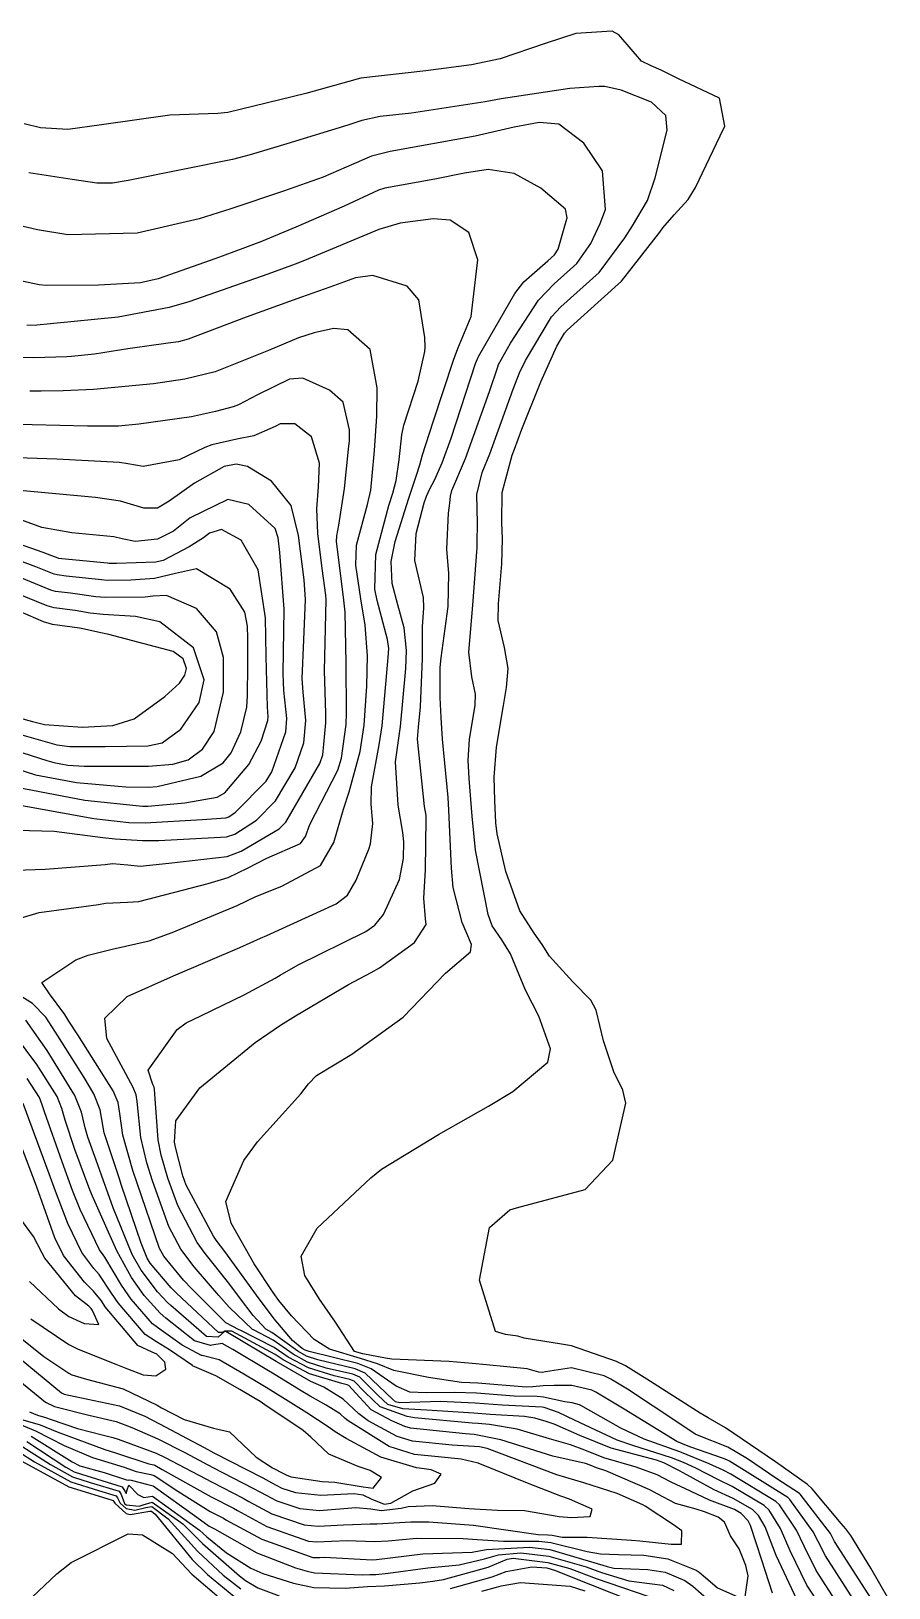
# Model space of a CAD drawing. Header units: feet. Extents: x 1313198 to 1317500, y 385000 to 389511.
# Drawn here: x 1317293.6 to 1317403.5, y 386410.6 to 386610 of the extents above; entities that cross this region are included whole.
import ezdxf

# ---------------------------------------------------------------- set-up
doc = ezdxf.new("R2010")
doc.units = ezdxf.units.FT
doc.layers.add('C-TOPO-MAJR', color=32, linetype='CONTINUOUS')

msp = doc.modelspace()

# ---------------------------------------------------------------- linework, layer by layer
at = {"layer": 'C-TOPO-MAJR'}
for points in [[(1317403.46, 386409.08), (1317401.14, 386413.12), (1317398.6, 386417.3), (1317397.95, 386418.15), (1317397.34, 386418.84), (1317393.66, 386423.26), (1317393.03, 386423.83), (1317388.94, 386426.74), (1317382.55, 386431.06), (1317380.33, 386432.35), (1317379.32, 386432.94), (1317372.47, 386437.3), (1317370.44, 386438.59), (1317369.76, 386439.01), (1317368.61, 386439.59), (1317362.83, 386441.57), (1317361.54, 386441.78), (1317356.77, 386442.58), (1317355.97, 386442.82), (1317354.36, 386443.04), (1317353.09, 386443.4), (1317351.05, 386449.99), (1317352.32, 386456.75), (1317354.92, 386458.98), (1317355.77, 386459.24), (1317364.59, 386461.62), (1317368.13, 386465.35), (1317369.78, 386472.68), (1317369.39, 386474.34), (1317368.25, 386476.68), (1317366.94, 386480.64), (1317365.97, 386484.58), (1317365.3, 386485.85), (1317363.01, 386488.2), (1317360, 386491.48), (1317359.07, 386492.98), (1317358.07, 386494.43), (1317356.22, 386497.3), (1317354.44, 386502.36), (1317353.32, 386507.17), (1317353.15, 386508.58), (1317353.01, 386511.44), (1317352.94, 386514.41), (1317353.23, 386518.25), (1317354.12, 386523.61), (1317354.51, 386525.89), (1317354.72, 386528.35), (1317354.27, 386531.02), (1317353.46, 386534.5), (1317353.49, 386536.63), (1317353.91, 386541.76), (1317354.01, 386544.94), (1317353.9, 386547.04), (1317353.95, 386550.88), (1317355.22, 386555.67), (1317355.51, 386556.43), (1317356.48, 386559.01), (1317358.91, 386565.06), (1317360.97, 386569.64), (1317361.92, 386571.3), (1317362.27, 386571.68), (1317369.24, 386577.95), (1317374.16, 386584.25), (1317374.51, 386584.77), (1317375.97, 386586.46), (1317377.75, 386588.42), (1317378.71, 386589.97), (1317381.87, 386596.57), (1317382.45, 386597.8), (1317381.79, 386601.38), (1317376.52, 386603.89), (1317374.29, 386604.99), (1317373.01, 386605.54), (1317371.79, 386606.12), (1317368.87, 386609.52), (1317368.02, 386609.98), (1317363.39, 386609.69), (1317359.45, 386608.38), (1317353.68, 386606.45), (1317350.04, 386605.66), (1317344.19, 386604.89), (1317335.86, 386603.96), (1317335.37, 386603.85), (1317328.83, 386601.98), (1317318.83, 386599.57), (1317317.55, 386599.44), (1317311.4, 386599.22), (1317302.65, 386597.98), (1317298.35, 386597.38), (1317294.82, 386597.61), (1317292.75, 386598.13)], [(1317401.57, 386408.62), (1317396.52, 386416.52), (1317396.21, 386417.13), (1317395.98, 386417.53), (1317392.12, 386422.6), (1317392.04, 386422.67), (1317389.1, 386424.56), (1317385.36, 386427.12), (1317382.84, 386428.61), (1317378.97, 386430.13), (1317378.66, 386430.27), (1317376.58, 386431.66), (1317370.01, 386436.02), (1317367.85, 386437.32), (1317367.02, 386437.74), (1317362.85, 386438.76), (1317359.48, 386438.23), (1317359.11, 386438.16), (1317358.64, 386438.19), (1317357.15, 386438.62), (1317351.93, 386439.13), (1317350.1, 386439.3), (1317347.16, 386439.57), (1317339.82, 386439.87), (1317339.03, 386440.01), (1317336.13, 386440.55), (1317335.04, 386440.87), (1317332.62, 386444.63), (1317330.56, 386447.54), (1317328.68, 386450.59), (1317328.23, 386453.05), (1317330.27, 386456.66), (1317337.14, 386463.09), (1317338.5, 386464.21), (1317345.79, 386468.67), (1317352.21, 386472.28), (1317355.33, 386474.18), (1317359.81, 386477.92), (1317360.16, 386479.61), (1317358.66, 386483.81), (1317356.93, 386487.15), (1317355.03, 386491.81), (1317353.93, 386493.57), (1317352.66, 386495.4), (1317352.16, 386496.82), (1317350.54, 386505.08), (1317350.1, 386509.41), (1317349.74, 386514.24), (1317349.59, 386516.59), (1317349.75, 386519.25), (1317350.48, 386523.65), (1317350.54, 386525.05), (1317350.06, 386527.26), (1317349.69, 386530.45), (1317350.18, 386536.45), (1317350.75, 386543.85), (1317350.73, 386544.96), (1317350.8, 386546.5), (1317350.8, 386546.96), (1317350.72, 386550.65), (1317351.41, 386553.43), (1317352.36, 386555.83), (1317355.36, 386564.11), (1317356.17, 386566.2), (1317356.92, 386567.78), (1317360.28, 386573.39), (1317361.45, 386574.65), (1317366.38, 386579.07), (1317369.66, 386583.5), (1317370.62, 386585.04), (1317372.55, 386588.3), (1317373.53, 386591.18), (1317375.07, 386597.28), (1317374.92, 386599.17), (1317373.06, 386600.88), (1317369.2, 386602.43), (1317367.09, 386602.87), (1317366.33, 386602.91), (1317362.61, 386602.62), (1317353.84, 386601.29), (1317351.77, 386600.91), (1317342.34, 386599.46), (1317338.33, 386599.03), (1317336, 386598.55), (1317334.21, 386597.95), (1317326.36, 386595.53), (1317321.68, 386594.13), (1317319.41, 386593.53), (1317306.05, 386590.85), (1317304.07, 386590.5), (1317302.04, 386590.5), (1317298.9, 386590.96), (1317293.34, 386591.85)], [(1317399.31, 386408.5), (1317395.35, 386414.68), (1317394.42, 386416.53), (1317393.76, 386417.76), (1317390.79, 386421.91), (1317390.52, 386422.15), (1317383.05, 386426.79), (1317382.79, 386426.93), (1317382.3, 386427.13), (1317378.12, 386428.61), (1317377.75, 386428.74), (1317376.32, 386429.33), (1317369.57, 386433.48), (1317365.94, 386435.63), (1317365.43, 386435.89), (1317362.88, 386436.51), (1317360.62, 386436.48), (1317359.19, 386436.47), (1317357.87, 386436.33), (1317357.01, 386436.27), (1317350.82, 386436.8), (1317349.83, 386436.83), (1317348.75, 386436.88), (1317344.53, 386437.52), (1317340.06, 386438.41), (1317338.01, 386439.26), (1317335.83, 386439.96), (1317331.85, 386441.14), (1317329.86, 386442.38), (1317326.98, 386445.42), (1317325.37, 386447.38), (1317324.62, 386448.4), (1317322.18, 386452.07), (1317319.27, 386457.3), (1317318.59, 386460.08), (1317320.89, 386465.32), (1317322.62, 386467.71), (1317328.16, 386473.84), (1317329.16, 386475.12), (1317330.19, 386476.2), (1317334.72, 386478.96), (1317341.28, 386483.66), (1317346.71, 386489.33), (1317349.9, 386492.04), (1317350.04, 386492.98), (1317348.81, 386495.8), (1317347.69, 386500.29), (1317347.45, 386502.75), (1317347.14, 386510.21), (1317347.03, 386511.8), (1317346.3, 386519.31), (1317346.12, 386522.05), (1317346.01, 386524.63), (1317346.03, 386528.45), (1317346.13, 386529.7), (1317347.02, 386536.27), (1317347.14, 386540.49), (1317346.88, 386543.61), (1317347.08, 386548.24), (1317347.24, 386549.51), (1317347.32, 386550.41), (1317347.52, 386551.15), (1317349.24, 386555.24), (1317352.34, 386563.83), (1317353.38, 386567), (1317353.5, 386567.29), (1317355.03, 386570.01), (1317358.6, 386575.52), (1317360.63, 386577.61), (1317363.53, 386580.2), (1317365.3, 386582.77), (1317366.52, 386585.33), (1317367.19, 386587.14), (1317366.78, 386592.09), (1317364.42, 386595.62), (1317361.19, 386598.05), (1317358.68, 386598.26), (1317355.49, 386597.68), (1317350.49, 386596.51), (1317339.59, 386594.57), (1317337.21, 386593.97), (1317334.95, 386592.98), (1317331.02, 386591.29), (1317325.96, 386589.5), (1317319.22, 386587.23), (1317315.17, 386585.95), (1317307.22, 386584.11), (1317298.32, 386583.87), (1317294.44, 386584.51), (1317286.89, 386586.3)], [(1317397.02, 386408.38), (1317394.16, 386412.81), (1317392.63, 386415.93), (1317391.64, 386417.97), (1317389.46, 386421.22), (1317389, 386421.63), (1317383.22, 386425.14), (1317382.23, 386425.67), (1317380.45, 386426.48), (1317377.65, 386427.64), (1317376.68, 386427.99), (1317372.13, 386429.64), (1317369.16, 386431.04), (1317364.03, 386433.94), (1317363.84, 386434.03), (1317362.9, 386434.26), (1317361.96, 386434.41), (1317359.26, 386435.02), (1317358.44, 386435.09), (1317355.5, 386435.13), (1317350.65, 386435.53), (1317347.9, 386435.61), (1317344.24, 386435.56), (1317342.13, 386435.64), (1317340.39, 386436.43), (1317337.17, 386438.64), (1317335.49, 386439.3), (1317329.25, 386440.84), (1317328.74, 386441.01), (1317328.36, 386441.23), (1317327.12, 386442.26), (1317324.76, 386445.03), (1317322.5, 386448.09), (1317318.46, 386453.66), (1317317.33, 386455.12), (1317316.97, 386455.64), (1317313.5, 386462.14), (1317313.05, 386463.35), (1317312.11, 386467.01), (1317312, 386467.67), (1317312.18, 386470.39), (1317315.23, 386474.62), (1317322.31, 386480.42), (1317325.58, 386482.65), (1317327.49, 386483.84), (1317334.26, 386487.86), (1317337.17, 386489.41), (1317338.25, 386490.02), (1317342.72, 386493.26), (1317344.21, 386495.56), (1317344.15, 386496.28), (1317343.92, 386498.92), (1317344.13, 386502.57), (1317344.24, 386509.11), (1317344.21, 386509.51), (1317344.02, 386510.67), (1317343.09, 386519.29), (1317343.18, 386520.31), (1317343.26, 386520.83), (1317343.49, 386523.45), (1317343.75, 386529.61), (1317343.76, 386533.67), (1317343.91, 386536.1), (1317343.86, 386537.42), (1317342.75, 386542.17), (1317342.94, 386545.64), (1317343.97, 386549.56), (1317344.27, 386550.42), (1317344.7, 386551.36), (1317345.28, 386552.47), (1317346.28, 386554.68), (1317347.44, 386557.85), (1317350.53, 386567.42), (1317350.91, 386568.31), (1317355.56, 386576.37), (1317356.74, 386577.89), (1317359.81, 386580.56), (1317360.67, 386581.32), (1317361.13, 386582.07), (1317362.16, 386585.63), (1317362.27, 386586.07), (1317362.06, 386587.16), (1317358.91, 386589.85), (1317355.5, 386591.73), (1317352.15, 386592.26), (1317349.12, 386591.77), (1317345.35, 386591.02), (1317338.92, 386589.86), (1317338.11, 386589.6), (1317333.7, 386587.58), (1317327.52, 386584.88), (1317323.13, 386583.05), (1317320.76, 386582.14), (1317317.28, 386580.87), (1317309.9, 386578.24), (1317307.64, 386577.74), (1317302.27, 386577.44), (1317295.58, 386577.42), (1317294.68, 386577.5), (1317286.78, 386579.13)], [(1317394.7, 386408.26), (1317392.96, 386410.92), (1317390.83, 386415.34), (1317389.59, 386418.18), (1317388.12, 386420.53), (1317387.5, 386421.12), (1317383.39, 386423.55), (1317381.67, 386424.4), (1317378.74, 386425.89), (1317377.17, 386426.64), (1317375.62, 386427.25), (1317370.68, 386428.81), (1317368.67, 386429.49), (1317363.21, 386432.07), (1317361.17, 386433.02), (1317359.32, 386433.7), (1317359.06, 386433.74), (1317353.97, 386433.97), (1317350.48, 386434.25), (1317346.02, 386434.43), (1317340.83, 386434.28), (1317340.3, 386434.4), (1317339.93, 386434.73), (1317336.43, 386438.09), (1317335.15, 386438.63), (1317330.33, 386439.78), (1317328.88, 386440.26), (1317327.77, 386440.88), (1317324.48, 386443.29), (1317323.71, 386443.7), (1317323.68, 386443.72), (1317322.09, 386445.48), (1317320.34, 386447.78), (1317318.97, 386449.59), (1317315.93, 386453.4), (1317314.92, 386454.81), (1317312.41, 386459.56), (1317311.13, 386463.04), (1317310.28, 386466.01), (1317309.89, 386467.95), (1317309.43, 386474.4), (1317309.38, 386474.71), (1317309.24, 386475.04), (1317308.61, 386476.87), (1317312.32, 386482.09), (1317313.49, 386482.97), (1317315.44, 386483.91), (1317320.93, 386486.52), (1317324.88, 386488.69), (1317325.52, 386489.07), (1317327.83, 386490.37), (1317336.51, 386494.66), (1317337.65, 386495.45), (1317338.75, 386496.81), (1317340.81, 386501.32), (1317341.32, 386503.99), (1317341.35, 386506.16), (1317341.22, 386507.32), (1317340.62, 386510.82), (1317340.3, 386516.4), (1317340.7, 386519.43), (1317340.93, 386520.91), (1317341.61, 386528.34), (1317341.69, 386530.65), (1317341.39, 386533.56), (1317340.61, 386536.49), (1317339.87, 386539.22), (1317339.72, 386542.03), (1317340.26, 386544.63), (1317341.98, 386550.16), (1317342.99, 386553.1), (1317343.39, 386554.42), (1317343.73, 386555.71), (1317345.11, 386559.92), (1317347.7, 386567.84), (1317348.29, 386569.35), (1317349.99, 386573.44), (1317350.84, 386580.69), (1317349.67, 386584.19), (1317347.3, 386585.75), (1317345.1, 386585.93), (1317340.89, 386585.37), (1317338.18, 386584.56), (1317328.64, 386580.61), (1317327.46, 386580.14), (1317323.94, 386578.86), (1317313.84, 386575.32), (1317311.3, 386574.57), (1317304.8, 386573.35), (1317296.14, 386572.5), (1317294.37, 386572.33), (1317293.1, 386572.27)], [(1317391.73, 386409), (1317389.04, 386414.74), (1317387.63, 386418.38), (1317386.79, 386419.84), (1317386, 386420.61), (1317383.54, 386422.03), (1317381.1, 386423.14), (1317377.14, 386425.33), (1317376.67, 386425.59), (1317374.67, 386426.59), (1317373.7, 386426.93), (1317367.91, 386428.49), (1317363.89, 386430.11), (1317360.59, 386431.55), (1317359.59, 386431.89), (1317358.14, 386432.33), (1317356.81, 386432.53), (1317352.42, 386432.8), (1317350.31, 386432.97), (1317344.32, 386433.36), (1317341.24, 386433.52), (1317339.33, 386434.08), (1317338.09, 386435.2), (1317335.72, 386437.56), (1317334.81, 386437.95), (1317331.4, 386438.74), (1317329.02, 386439.5), (1317327.17, 386440.52), (1317324.63, 386442.3), (1317322.12, 386443.61), (1317322, 386443.67), (1317318.99, 386446.53), (1317317.68, 386448.01), (1317314.53, 386451.7), (1317312.81, 386453.95), (1317311.26, 386456.86), (1317309.18, 386462.73), (1317308.47, 386465.02), (1317307.69, 386468.25), (1317307.22, 386472.87), (1317307.09, 386473.74), (1317306.69, 386474.65), (1317303.35, 386480.94), (1317303.08, 386483.56), (1317305.94, 386486.32), (1317311.88, 386488.98), (1317320.37, 386492.6), (1317323.02, 386493.79), (1317323.84, 386494.16), (1317332.71, 386498.2), (1317334.14, 386499.31), (1317335.27, 386501.25), (1317336.9, 386505.22), (1317337.11, 386505.87), (1317337.38, 386508.49), (1317337.17, 386510.97), (1317337.21, 386513.19), (1317338.22, 386518.56), (1317338.6, 386521), (1317339.37, 386529.76), (1317339.42, 386530.89), (1317339.25, 386532.06), (1317337.94, 386537.05), (1317337.66, 386538.49), (1317337.76, 386542.96), (1317339.42, 386549.21), (1317339.95, 386550.78), (1317340.37, 386552.42), (1317340.76, 386555.08), (1317341.12, 386558.29), (1317341.38, 386559.52), (1317343.19, 386565.14), (1317344.07, 386568.95), (1317344.09, 386569.5), (1317344.07, 386570.75), (1317343.3, 386575.58), (1317341.77, 386577.32), (1317337.41, 386578.69), (1317335.17, 386578.37), (1317331.89, 386577.17), (1317328.26, 386575.89), (1317327.18, 386575.51), (1317321.16, 386573.35), (1317313.74, 386570.53), (1317312.49, 386570.2), (1317311.19, 386570.01), (1317306, 386569.27), (1317301.74, 386568.62), (1317298.8, 386568.3), (1317298.19, 386568.25), (1317293.99, 386568.13), (1317289.63, 386568.27)], [(1317388.55, 386409.91), (1317387.19, 386414.12), (1317385.76, 386418.57), (1317385.45, 386419.15), (1317384.57, 386420.11), (1317383.69, 386420.63), (1317380.51, 386421.82), (1317377.36, 386423.32), (1317376.32, 386423.79), (1317375.5, 386424.18), (1317373.8, 386425.07), (1317371.11, 386426.03), (1317366.98, 386427.25), (1317364.55, 386428.2), (1317362.69, 386428.92), (1317360.02, 386429.67), (1317355.89, 386430.89), (1317352.33, 386431.52), (1317350.87, 386431.63), (1317350.13, 386431.69), (1317342.73, 386432.36), (1317341.77, 386432.51), (1317338.35, 386433.76), (1317336.35, 386435.64), (1317335.01, 386437.04), (1317334.46, 386437.27), (1317332.43, 386437.73), (1317329.15, 386438.75), (1317326.56, 386440.15), (1317324.76, 386441.37), (1317320.51, 386443.53), (1317320.26, 386443.62), (1317318.57, 386444.53), (1317314.2, 386448.89), (1317313.15, 386450.01), (1317310.61, 386453.06), (1317310.06, 386454.04), (1317307.21, 386462.42), (1317306.68, 386464.05), (1317305.4, 386468.55), (1317305.01, 386471.35), (1317304.8, 386472.77), (1317304.15, 386474.26), (1317299.6, 386481.4), (1317298.45, 386483.17), (1317297.95, 386484.01), (1317295.99, 386486.67), (1317294.99, 386488.13), (1317299.38, 386491.04), (1317300.95, 386491.63), (1317304, 386492.38), (1317308.74, 386493.46), (1317311.71, 386494.54), (1317320, 386498), (1317322.43, 386499.12), (1317325.76, 386500.48), (1317330.67, 386503.12), (1317332.38, 386506.07), (1317333.62, 386510.34), (1317334.38, 386512.55), (1317335.75, 386517.69), (1317336.27, 386521.08), (1317336.62, 386526.08), (1317336.7, 386529.95), (1317336.43, 386533.88), (1317335.86, 386537.27), (1317335.2, 386541.56), (1317335.32, 386544.12), (1317336.72, 386549.34), (1317337.14, 386551.17), (1317337.31, 386553.03), (1317337.61, 386556.28), (1317337.9, 386560.65), (1317337.95, 386564.31), (1317337.05, 386569.19), (1317334.2, 386571.74), (1317332.34, 386571.88), (1317329.86, 386571.32), (1317327.89, 386570.71), (1317324.02, 386569.07), (1317317.22, 386566.36), (1317313.33, 386565.41), (1317309.32, 386564.82), (1317301.61, 386564.06), (1317297.72, 386563.89), (1317294.91, 386563.86), (1317293.47, 386563.88)], [(1317286.16, 386494.58), (1317294.66, 386497.07), (1317302.25, 386498.12), (1317303.18, 386498.28), (1317305.99, 386498.41), (1317307.41, 386498.51), (1317316.3, 386500.82), (1317318.86, 386501.59), (1317321.34, 386502.75), (1317323.82, 386504.03), (1317328.12, 386505.92), (1317328.76, 386506.83), (1317329.34, 386508.34), (1317332.92, 386515.34), (1317333.38, 386516.86), (1317333.96, 386521.16), (1317334.03, 386522.62), (1317333.99, 386529.02), (1317333.85, 386535.54), (1317333.65, 386537.5), (1317332.74, 386544.62), (1317332.78, 386545.32), (1317333.05, 386546.68), (1317333.76, 386551.39), (1317334.28, 386556.43), (1317334.39, 386557.51), (1317334.42, 386558.93), (1317333.59, 386562.45), (1317331.83, 386564.01), (1317328.43, 386565.51), (1317326.73, 386565.41), (1317322.61, 386563.39), (1317320.17, 386562.1), (1317319.5, 386561.87), (1317317.24, 386561.26), (1317314.17, 386560.58), (1317307.44, 386559.62), (1317304.83, 386559.4), (1317300.86, 386559.38), (1317293.77, 386559.56), (1317292.16, 386559.6)], [(1317286.5, 386502.34), (1317295.44, 386502.65), (1317303.1, 386503.25), (1317304.06, 386503.35), (1317306.03, 386503.19), (1317307.61, 386503.02), (1317311.26, 386503.39), (1317318.76, 386504.28), (1317320.55, 386504.93), (1317325.39, 386507.81), (1317326.25, 386508.66), (1317330.6, 386516.18), (1317330.99, 386517.3), (1317331.39, 386521.37), (1317331.38, 386522.64), (1317331.22, 386528.06), (1317331.4, 386537.13), (1317331.36, 386537.74), (1317330.9, 386541.13), (1317330.36, 386545.63), (1317330.24, 386548.8), (1317330.42, 386551.6), (1317330.58, 386554.65), (1317329.52, 386558.02), (1317327.41, 386559.67), (1317325.54, 386559.68), (1317324.89, 386559.33), (1317322.14, 386558.14), (1317319.98, 386557.72), (1317316.77, 386556.99), (1317315.89, 386556.63), (1317312.59, 386555.06), (1317307.99, 386554.2), (1317306.02, 386554.56), (1317304.96, 386554.74), (1317296.93, 386555.14), (1317290.61, 386555.36)], [(1317287.13, 386507.76), (1317296.59, 386507.49), (1317302.84, 386506.71), (1317304.38, 386506.52), (1317307.88, 386506.31), (1317310, 386506.31), (1317318.67, 386506.77), (1317319.74, 386507.13), (1317322.48, 386508.93), (1317324.93, 386511.41), (1317327.44, 386515.62), (1317328.57, 386518.81), (1317328.8, 386521.66), (1317328.45, 386525.3), (1317328.34, 386527.07), (1317328.57, 386532.03), (1317328.77, 386537.18), (1317328.6, 386539.72), (1317327.89, 386545.37), (1317326.95, 386549.2), (1317324.43, 386552.34), (1317321.36, 386554.2), (1317319.9, 386554.5), (1317318.35, 386554.2), (1317314.57, 386552.09), (1317311.32, 386549.76), (1317309.8, 386548.88), (1317308.09, 386548.89), (1317305.09, 386549.77), (1317301.89, 386550.23), (1317291.24, 386551.24)], [(1317289.14, 386511.39), (1317301.67, 386509.13), (1317306.13, 386508.6), (1317308.24, 386508.57), (1317315.54, 386509), (1317318.58, 386509.22), (1317318.94, 386509.35), (1317319.8, 386509.96), (1317323.75, 386513.91), (1317324.48, 386515.1), (1317326.24, 386520.25), (1317326.38, 386521.93), (1317325.99, 386525.54), (1317325.9, 386527.71), (1317326.05, 386535.93), (1317325.5, 386543.2), (1317325.27, 386545.09), (1317324.87, 386546.26), (1317321.51, 386549.36), (1317318.82, 386549.97), (1317313.99, 386547.64), (1317311.88, 386545.94), (1317309.84, 386544.89), (1317306.95, 386544.63), (1317305.29, 386544.97), (1317304.21, 386545.22), (1317298.84, 386545.74), (1317295, 386546.42), (1317286.19, 386549.62)], [(1317291.81, 386513.16), (1317300.53, 386511.48), (1317307.88, 386510.7), (1317308.57, 386510.7), (1317313.34, 386511.12), (1317317.45, 386511.85), (1317318.44, 386512.4), (1317321.53, 386516.04), (1317323.08, 386519.03), (1317323.96, 386521.66), (1317324.01, 386522.19), (1317323.92, 386523.37), (1317323.73, 386529.88), (1317323.65, 386534.83), (1317322.7, 386540.99), (1317320.55, 386544.8), (1317318.02, 386546.13), (1317316.47, 386545.66), (1317315.73, 386545.1), (1317313.89, 386543.92), (1317310.56, 386542.18), (1317309.6, 386541.95), (1317304.57, 386541.81), (1317303.62, 386541.81), (1317303.41, 386541.82), (1317297.57, 386542.39), (1317297.2, 386542.44), (1317297.08, 386542.47), (1317296.3, 386542.78), (1317295.18, 386543.2), (1317284.7, 386546.87)], [(1317291.68, 386515.53), (1317294.19, 386514.73), (1317299.44, 386513.75), (1317305.78, 386513.17), (1317308.7, 386513.13), (1317309.77, 386513.21), (1317315.38, 386514.53), (1317318.24, 386516.26), (1317319.24, 386517.54), (1317320.47, 386520.24), (1317321.24, 386523.39), (1317321.35, 386524.83), (1317321.39, 386528.76), (1317321.4, 386532.21), (1317321.36, 386533.78), (1317321.01, 386535.54), (1317319.12, 386538.52), (1317314.81, 386541.1), (1317312.11, 386540.53), (1317309.42, 386539.85), (1317306.4, 386539.64), (1317303.37, 386539.63), (1317302.66, 386539.68), (1317298.13, 386540.18), (1317296.99, 386540.32), (1317296.61, 386540.43), (1317294.26, 386541.38), (1317290.81, 386542.63)], [(1317290.45, 386518.24), (1317295.67, 386516.57), (1317296.56, 386516.31), (1317298.36, 386515.97), (1317300.45, 386515.82), (1317308.65, 386515.85), (1317311.77, 386516.08), (1317313.74, 386516.64), (1317315.6, 386518), (1317317.08, 386520.28), (1317318.27, 386525.3), (1317318.27, 386529.76), (1317317.38, 386533.05), (1317314.82, 386536.02), (1317310.97, 386537.68), (1317309.22, 386537.6), (1317308.22, 386537.5), (1317303.11, 386537.44), (1317301.92, 386537.54), (1317298.69, 386537.97), (1317296.78, 386538.21), (1317296.15, 386538.38), (1317292.22, 386539.98)], [(1317289.59, 386522.7), (1317293.82, 386521.54), (1317295.33, 386521.17), (1317300.21, 386520.84), (1317304.08, 386521.02), (1317306.82, 386521.88), (1317310.75, 386524.77), (1317312.62, 386526.48), (1317313.33, 386527.47), (1317313.53, 386528.35), (1317313.12, 386529.6), (1317311.84, 386530.5), (1317303.59, 386532.7), (1317302.57, 386532.91), (1317300.48, 386533.37), (1317299.82, 386533.5), (1317296.37, 386533.99), (1317295.23, 386534.3), (1317288.33, 386537.31)], [(1317292.16, 386519.91), (1317296.93, 386518.55), (1317298.59, 386518.35), (1317303.12, 386518.36), (1317308.59, 386518.45), (1317310.42, 386518.8), (1317312.82, 386520.56), (1317315.16, 386523.97), (1317315.8, 386526.89), (1317314.44, 386531.01), (1317310.1, 386534.3), (1317306.99, 386535), (1317302.85, 386535.24), (1317301.19, 386535.44), (1317299.26, 386535.75), (1317296.57, 386536.1), (1317295.7, 386536.35), (1317290.22, 386538.61)], [(1317385.07, 386409.41), (1317385.44, 386412.11), (1317385.15, 386413.44), (1317384.28, 386415.56), (1317383.17, 386417.26), (1317382.44, 386418.99), (1317381.61, 386419.63), (1317379.84, 386420.32), (1317378.79, 386420.64), (1317376.13, 386421.39), (1317373.87, 386422.58), (1317372.87, 386423.14), (1317367.24, 386425.55), (1317366.02, 386425.97), (1317365.21, 386426.29), (1317364.62, 386426.49), (1317360.46, 386427.44), (1317353.8, 386429.56), (1317350.36, 386430.23), (1317349.26, 386430.33), (1317342.21, 386431.03), (1317341.51, 386431.24), (1317339.81, 386431.96), (1317337.16, 386433.37), (1317334.73, 386436.05), (1317334.3, 386436.52), (1317334.12, 386436.6), (1317333.44, 386436.74), (1317329.29, 386438), (1317325.93, 386439.78), (1317324.89, 386440.47), (1317319.32, 386443.46), (1317318.4, 386443.47), (1317318.11, 386443.29), (1317317.62, 386443.3), (1317312.2, 386448.37), (1317312.03, 386448.52), (1317311.56, 386449.01), (1317308.89, 386452.16), (1317308.49, 386452.82), (1317307.74, 386454.74), (1317305.23, 386462.1), (1317304.9, 386463.08), (1317302.98, 386468.88), (1317302.8, 386469.83), (1317302.5, 386471.8), (1317301.66, 386473.88), (1317300.42, 386475.97), (1317297.07, 386481.28), (1317295.52, 386483.66), (1317293.82, 386485.45), (1317286.58, 386489.94)], [(1317293.43, 386433.13), (1317294.45, 386432.7), (1317295.49, 386432.38), (1317296.22, 386432.13), (1317299.57, 386430.99), (1317302.91, 386430.14), (1317304.09, 386429.85), (1317304.78, 386429.62), (1317309.63, 386427.82), (1317310.82, 386427.28), (1317316.8, 386424.13), (1317320.79, 386422.07), (1317321.52, 386421.66), (1317324.47, 386420.08), (1317328.6, 386418.66), (1317330.39, 386418.47), (1317333.62, 386418.67), (1317337.03, 386418.79), (1317337.93, 386418.79), (1317340.82, 386418.94), (1317342.26, 386419.04), (1317344.58, 386419.05), (1317350.26, 386418.61), (1317358.54, 386417.42), (1317359.82, 386417.38), (1317360.35, 386417.32), (1317361.63, 386417.09), (1317364.83, 386417.09), (1317370.53, 386416.69), (1317371.56, 386416.62), (1317375.58, 386416.16), (1317376.9, 386416.16), (1317376.94, 386417.88), (1317375.91, 386418.67), (1317372.28, 386421.03), (1317371.95, 386421.23), (1317368.67, 386422.65), (1317364.39, 386424.02), (1317360.93, 386425.04), (1317352.04, 386428.43), (1317351.03, 386428.64), (1317347.54, 386428.87), (1317342.47, 386429.36), (1317340.5, 386429.97), (1317336.8, 386431.98), (1317335.58, 386432.85), (1317333.6, 386434.73), (1317331.11, 386436.3), (1317329.46, 386437.03), (1317325.3, 386439.4), (1317325.01, 386439.58), (1317318.59, 386443.42), (1317318.41, 386443.42), (1317317.58, 386442.7), (1317316.09, 386442.76), (1317311.54, 386446.74), (1317311.09, 386447.14), (1317309.82, 386448.51), (1317307.72, 386451.26), (1317306.57, 386453.29), (1317304.15, 386459.24), (1317303.24, 386461.79), (1317303.13, 386462.11), (1317301.96, 386465.38), (1317300.88, 386468.29), (1317300.54, 386469.5), (1317300.11, 386471.53), (1317299.24, 386473.65), (1317295.71, 386479.41), (1317292.98, 386483.31)], [(1317292.2, 386437.07), (1317295.5, 386434.38), (1317296.63, 386433.82), (1317301.03, 386432.7), (1317304.52, 386431.88), (1317306.53, 386431.14), (1317309.85, 386429.65), (1317313.33, 386427.92), (1317316.91, 386426), (1317322.04, 386423.37), (1317322.99, 386422.84), (1317325.11, 386421.72), (1317328.05, 386420.73), (1317330.56, 386420.48), (1317335.2, 386420.87), (1317337.13, 386420.69), (1317338.47, 386420.49), (1317341.04, 386420.77), (1317341.92, 386420.99), (1317345, 386421.12), (1317349.67, 386420.76), (1317353.34, 386420.51), (1317356.82, 386420.48), (1317361.23, 386419.73), (1317362.83, 386419.58), (1317365.23, 386419.7), (1317365.49, 386420.68), (1317362.57, 386421.93), (1317361.46, 386422.31), (1317357.19, 386424.01), (1317350.89, 386426.53), (1317348.71, 386427.06), (1317345.77, 386427.35), (1317342.72, 386427.67), (1317339.5, 386428.69), (1317334.22, 386431.99), (1317333.86, 386432.28), (1317333.19, 386432.85), (1317331.42, 386434), (1317329.35, 386435.12), (1317328.22, 386435.81), (1317324.55, 386438.09), (1317324.05, 386438.39), (1317319.45, 386441.1), (1317318.11, 386441.87), (1317316.78, 386441.67), (1317316.62, 386441.63), (1317314.54, 386442.21), (1317310.9, 386445.14), (1317310.14, 386445.77), (1317308.12, 386448.03), (1317306.5, 386450.32), (1317304.6, 386453.77), (1317302.87, 386457.66), (1317301.48, 386460.77), (1317301.14, 386461.58), (1317299.24, 386466.73), (1317297.99, 386470.5), (1317297.58, 386472), (1317296.96, 386473.52), (1317294.39, 386477.6), (1317290.38, 386482.94)], [(1317292.11, 386440.03), (1317297.51, 386435.58), (1317297.87, 386435.4), (1317299.28, 386435.08), (1317304.96, 386433.91), (1317308.2, 386432.58), (1317310.09, 386431.61), (1317315.79, 386428.54), (1317317.03, 386427.87), (1317323.3, 386424.66), (1317324.47, 386424.02), (1317325.75, 386423.36), (1317327.5, 386422.79), (1317330.73, 386422.44), (1317335.01, 386422.68), (1317336.09, 386422.51), (1317337.28, 386421.93), (1317338.83, 386421.3), (1317339.71, 386421.41), (1317342.5, 386422.99), (1317345.34, 386424), (1317346.14, 386425.13), (1317344.87, 386425.71), (1317343.98, 386425.83), (1317342.99, 386425.94), (1317338.42, 386427.33), (1317333.99, 386429.7), (1317332.58, 386430.58), (1317331.66, 386431.2), (1317328.93, 386432.98), (1317325.87, 386434.92), (1317323.75, 386436.25), (1317322.46, 386437.02), (1317320.88, 386437.95), (1317317.71, 386439.79), (1317315.53, 386440.34), (1317315.47, 386440.34), (1317312.97, 386441.65), (1317310.28, 386443.59), (1317309.2, 386444.39), (1317306.44, 386447.54), (1317305.22, 386449.34), (1317303.07, 386452.95), (1317302.87, 386453.23), (1317302.39, 386453.89), (1317299.92, 386459.03), (1317298.94, 386461.49), (1317297.6, 386465.17), (1317295.34, 386471.55), (1317295.06, 386472.47), (1317294.69, 386473.39), (1317293.12, 386475.84)], [(1317292.02, 386442.82), (1317295.28, 386440.23), (1317298.48, 386438.06), (1317298.87, 386437.85), (1317300.73, 386437.32), (1317305.42, 386436.07), (1317309.79, 386433.96), (1317310.34, 386433.64), (1317313.23, 386432.16), (1317316.99, 386431.04), (1317319.06, 386430.58), (1317322.44, 386427.32), (1317324.56, 386425.95), (1317325.96, 386425.21), (1317326.38, 386425), (1317326.95, 386424.82), (1317330.89, 386424.22), (1317332.54, 386424.12), (1317336.15, 386423.53), (1317337.43, 386423.33), (1317338.51, 386424.72), (1317337.05, 386425.6), (1317335.52, 386426.13), (1317331.75, 386427.72), (1317329.45, 386429.87), (1317328.49, 386430.72), (1317323.57, 386434.04), (1317322.95, 386434.43), (1317322.16, 386434.9), (1317320.35, 386435.98), (1317317.31, 386437.72), (1317314.32, 386439.04), (1317314.3, 386439.05), (1317311.37, 386441.08), (1317309.68, 386442.11), (1317308.26, 386443.02), (1317304.77, 386447.07), (1317303.93, 386448.34), (1317302.33, 386450.7), (1317301.68, 386451.48), (1317300.14, 386453.53), (1317298.32, 386457.24), (1317296.75, 386461.4), (1317295.96, 386463.61), (1317292.64, 386472.62)], [(1317293.62, 386445.04), (1317298.48, 386441.75), (1317299.65, 386441.14), (1317304.48, 386439.23), (1317305.97, 386438.65), (1317307.99, 386437.85), (1317309.59, 386437.73), (1317310.88, 386438.58), (1317310.77, 386439.5), (1317309.74, 386440.5), (1317309.15, 386440.77), (1317307.31, 386441.64), (1317303.12, 386446.59), (1317302.63, 386447.35), (1317301.64, 386448.59), (1317300.49, 386449.74), (1317297.8, 386453.17), (1317296.69, 386455.41), (1317294.58, 386461.31), (1317294.32, 386462.05), (1317292.33, 386467.33)], [(1317293.42, 386449.81), (1317297.16, 386446.31), (1317298.48, 386445.34), (1317300.42, 386444.44), (1317302.3, 386444.32), (1317301.48, 386446.12), (1317301.33, 386446.35), (1317301.02, 386446.68), (1317299.3, 386447.99), (1317295.4, 386452.79), (1317295.01, 386453.54), (1317293.94, 386455.6), (1317292.2, 386457.97)], [(1317292.17, 386431.53), (1317294.19, 386430.71), (1317297.86, 386428.82), (1317301.49, 386427.27), (1317305.54, 386426.03), (1317307.09, 386425.49), (1317308.97, 386425.11), (1317309.38, 386424.96), (1317312.42, 386422.98), (1317316.56, 386420.37), (1317318.27, 386419.49), (1317318.58, 386419.31), (1317323.2, 386416.8), (1317329.72, 386414.48), (1317330.04, 386414.45), (1317330.62, 386414.48), (1317331.21, 386414.49), (1317337.31, 386414.16), (1317337.84, 386414.2), (1317343.78, 386414.95), (1317350.13, 386415.13), (1317351.24, 386415.35), (1317351.96, 386415.49), (1317357.46, 386415.8), (1317360.05, 386415.5), (1317366.85, 386413.5), (1317367.39, 386413.31), (1317368.23, 386413.09), (1317372.62, 386412.93), (1317374.82, 386412.61), (1317377.34, 386411.51), (1317378.38, 386410.79), (1317380.48, 386408.92)], [(1317292.29, 386432.18), (1317294.78, 386431.47), (1317296.99, 386430.57), (1317303.08, 386428.31), (1317304.43, 386427.89), (1317308.7, 386426.46), (1317309.34, 386426.35), (1317309.47, 386426.29), (1317310.4, 386425.74), (1317316.68, 386422.25), (1317319.53, 386420.78), (1317320.05, 386420.48), (1317323.84, 386418.44), (1317329.16, 386416.57), (1317330.21, 386416.46), (1317332.12, 386416.58), (1317334.1, 386416.63), (1317337.62, 386416.5), (1317339.36, 386416.61), (1317343.04, 386416.95), (1317348.97, 386416.92), (1317350.77, 386416.76), (1317354.14, 386416.56), (1317358.63, 386416.58), (1317360.2, 386416.41), (1317364.82, 386415.23), (1317366.54, 386414.95), (1317368.83, 386414.87), (1317372.1, 386414.76), (1317375.18, 386414.3), (1317378.79, 386412.85), (1317379.19, 386412.59), (1317379.97, 386411.89), (1317381.52, 386410.58), (1317384.52, 386409.25)], [(1317293.1, 386429.33), (1317298.07, 386426.06), (1317299.17, 386425.43), (1317300.07, 386425.14), (1317305.28, 386423.54), (1317305.62, 386422.95), (1317305.82, 386422.66), (1317305.93, 386423.14), (1317306.16, 386423.74), (1317307.29, 386422.53), (1317308.07, 386422.16), (1317309.19, 386422.34), (1317315.21, 386417.98), (1317316.12, 386417.13), (1317318.67, 386415.05), (1317321.76, 386413.1), (1317323.31, 386412.42), (1317327.22, 386411.16), (1317329.82, 386410.62), (1317333.87, 386410.56), (1317336.72, 386410.74), (1317338.89, 386410.83), (1317343.41, 386411.24), (1317345.08, 386411.44), (1317346.45, 386411.65), (1317352.14, 386413.23), (1317354.61, 386414.27), (1317355.35, 386414.38), (1317359.78, 386413.84), (1317362.63, 386413.06), (1317365.99, 386411.79), (1317372.59, 386409.51)], [(1317293.63, 386430), (1317298.9, 386426.71), (1317299.88, 386426.21), (1317302.98, 386425.37), (1317305.85, 386424.42), (1317306.08, 386424.39), (1317306.18, 386424.41), (1317306.44, 386424.39), (1317308.58, 386423.83), (1317309.28, 386423.63), (1317314.87, 386419.63), (1317316.45, 386418.49), (1317317.02, 386418.2), (1317317.12, 386418.14), (1317322.53, 386415.07), (1317327.49, 386413.14), (1317328.97, 386412.7), (1317329.91, 386412.52), (1317336.03, 386412.24), (1317337.01, 386412.27), (1317337.79, 386412.3), (1317339.37, 386412.46), (1317344.44, 386413.16), (1317348.43, 386413.52), (1317351.69, 386414.29), (1317353.48, 386414.79), (1317356.36, 386415.06), (1317359.91, 386414.65), (1317364.7, 386413.27), (1317366.69, 386412.55), (1317370.19, 386411.48), (1317373.15, 386411.11), (1317374.46, 386410.92), (1317375.92, 386410.22)], [(1317292.07, 386428), (1317294.08, 386426.71), (1317298.71, 386424.15), (1317302.28, 386423.04), (1317304.52, 386422.37), (1317304.68, 386422.13), (1317305.03, 386421.41), (1317305.8, 386420.75), (1317306.93, 386420.53), (1317308.33, 386420.88), (1317309.09, 386420.99), (1317311.19, 386419.44), (1317314.94, 386415.28), (1317318.24, 386412.19), (1317320.47, 386410.46)], [(1317292.58, 386428.66), (1317296.1, 386426.38), (1317298.94, 386424.79), (1317301.19, 386424.08), (1317304.9, 386422.95), (1317305.17, 386422.55), (1317305.61, 386421.38), (1317305.82, 386421.22), (1317307.48, 386421.03), (1317307.98, 386421.21), (1317309.14, 386421.57), (1317313.07, 386418.76), (1317315.57, 386416.26), (1317320.3, 386412.12), (1317321.07, 386411.54), (1317322.65, 386410.59), (1317325.4, 386409.56)], [(1317292, 386427.05), (1317298.47, 386423.5), (1317303.35, 386422.02), (1317304.14, 386421.78), (1317304.2, 386421.7), (1317304.34, 386421.44), (1317305.79, 386420.12), (1317306.32, 386419.97), (1317308.84, 386420.4), (1317309.05, 386420.4), (1317309.52, 386420.04), (1317314.26, 386414.22), (1317316.22, 386412.27), (1317319.83, 386409.31)], [(1317293.76, 386409.39), (1317296.92, 386412.37), (1317298.76, 386413.81), (1317306.07, 386417.5), (1317307.92, 386417.38), (1317311.75, 386414.96), (1317313.52, 386413.07), (1317314.23, 386412.34), (1317319.16, 386408.1)], [(1317347.34, 386410.48), (1317352.65, 386412.01), (1317354.45, 386412.67), (1317357.74, 386413.29), (1317359.66, 386413.13), (1317360.67, 386412.85), (1317365.28, 386411.02), (1317370.62, 386408.89)], [(1317351.33, 386410.16), (1317353.22, 386410.66), (1317353.81, 386410.85), (1317356.32, 386411.26), (1317362.64, 386410.81), (1317364.52, 386410.19)]]:
    msp.add_lwpolyline(points, dxfattribs=at)

doc.saveas('drawing.dxf')
